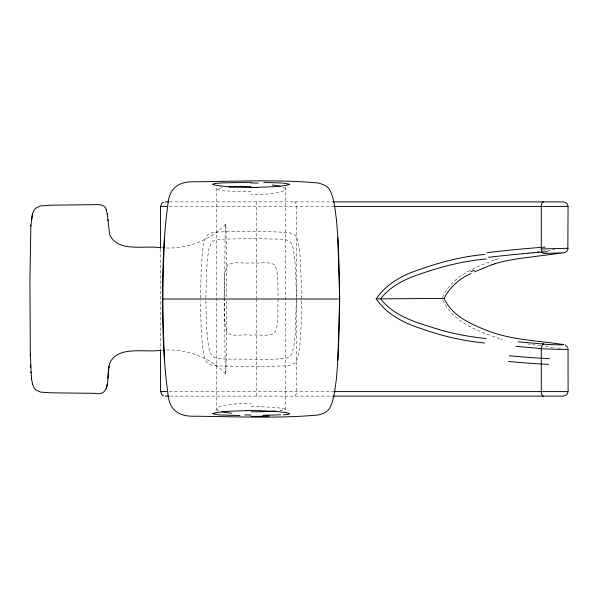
<?xml version="1.0" encoding="UTF-8"?>
<svg xmlns="http://www.w3.org/2000/svg" width="598" height="598" viewBox="0 0 598 598"><rect width="100%" height="100%" fill="white"/><g stroke="black" fill="none" stroke-linecap="round" stroke-linejoin="round"><path stroke-width="0.45" stroke-dasharray="2.99 2.24" d="M200.457 298.125L201.122 271.066L202.386 252.745L204.127 241.913L205.48 237.795L206.96 235.418L211.685 232.861L218.913 231.919L262.515 231.426L288.386 232.413L293.723 234.154L296.04 236.427L297.46 239.596L298.746 244.829L300.338 257.917L301.803 299M205.854 298.148L206.452 274.041L207.581 257.671L209.128 247.998L211.67 242.19L215.108 240.142L220.572 239.193L251.123 238.58L281.673 239.193L287.137 240.142L290.583 242.19L293.117 247.998L294.665 257.671L295.801 274.041L296.391 298.148M224.071 298.118C225.244 287.212 222.449 274.504 227.905 264.585C234.992 261.229 243.603 263.83 251.123 262.814C258.613 264.181 267.964 260.676 274.759 264.974C279.326 275.192 277.293 287.212 278.182 298.118M278.19 299C276.964 310.183 279.894 323.212 274.347 333.415C267.254 336.771 258.642 334.17 251.123 335.186C243.64 333.819 234.289 337.324 227.487 333.026C222.837 322.524 224.99 310.183 224.056 299M301.781 300.749L301.123 326.934L299.86 345.255L298.125 356.087L296.765 360.205L295.285 362.582L291.428 364.877L285.313 365.939L251.123 366.626L216.932 365.939L210.817 364.877L206.96 362.582L205.48 360.205L204.127 356.087L202.386 345.255L201.122 326.934L200.472 300.749M256.721 396.093L256.766 299M216.782 410.744L216.782 187.256M285.455 187.264L285.455 410.736M442.378 297.542C451.759 276.194 474.491 267.478 494.83 259.876M225.633 224.153C208.822 241.435 185.275 249.852 161.296 247.699M496.721 259.263L498.612 258.695M521.807 254.045L525.717 253.455M526.681 253.313L540.644 251.377M542.289 251.16L554.78 249.65M169.847 201.885L333.034 201.885M169.271 206.415L333.804 206.415M169.271 391.585L333.804 391.585M169.847 396.115L333.034 396.115M161.296 350.301C185.275 348.148 208.822 356.565 225.633 373.847M560.49 348.29L554.712 347.64M553.24 347.46L542.222 346.048M540.577 345.823L527.578 343.97M502.35 339.358L501.079 339.029M499.808 338.685C477.914 331.09 452.85 322.486 442.535 299.643M256.714 201.885L256.766 298.11M205.869 300.704L206.452 323.959L207.581 340.329L209.726 352.073L212.357 356.46L216.775 358.307L224.429 359.047L269.287 359.286L279.901 358.935L286.367 358.097L289.888 356.46L291.906 353.687L293.67 347.401L295.098 335.71L296.406 299L296.421 391.585A4.53 1.944 90 0 1 294.485 396.115M296.421 298.11L296.421 206.415A4.53 1.944 -90 0 0 294.485 201.885M160.563 249.216L160.563 348.784M283.041 187.376A34.146 5.449 0.2 0 1 251.205 194.627M251.138 191.666A34.131 2.579 0 0 1 220.901 190.269A34.131 2.579 0 0 1 223.256 187.6M219.115 410.632A34.146 5.442 0.2 0 1 251.055 403.418M251.1 406.49A34.153 2.243 1 0 1 283.557 409.966M281.613 410.4A34.086 2.579 0 0 1 281.045 410.482M282.966 409.944A34.236 2.175 0.7 0 1 279.617 410.318M494.83 259.689A119.824 83.047 -66.9 0 1 496.729 259.084M226.507 300.779A74.847 0.875 -90 0 1 225.184 363.367A74.847 0.875 -90 0 1 225.192 234.184A74.847 0.875 -90 0 1 226.507 298.11"/><path stroke-width="0.9" d="M567.853 248.327L568.07 206.415L334.005 206.415M164.383 360.168L164.547 360.056C162.222 308.209 160.929 255.892 167.903 204.337C169.189 187.944 178.892 181.231 194.836 181.777C235.948 181.441 277.308 179.28 318.3 183.01C322.584 184.206 327.143 185.642 329.61 189.663C334.237 198.431 334.843 208.545 336.285 218.173C338.857 245.038 339.238 272.038 339.671 299C339.238 325.962 338.857 352.962 336.285 379.827C334.843 389.455 334.237 399.569 329.61 408.337C327.143 412.358 322.584 413.794 318.3 414.99C277.308 418.72 235.948 416.559 194.836 416.223C178.892 416.769 169.189 410.056 167.903 393.663C160.929 342.108 162.222 289.791 164.547 237.944L164.383 237.832M337.863 237.832L339.671 299L337.863 360.168M30.887 225.072L29.93 280.978L30.349 356.371M31.35 220.146L32.539 213.8L33.929 210.429L35.708 208.186L40.447 205.914L51.107 205.181L95.037 204.666C99.261 204.344 105.33 204.651 106.324 209.838M107.917 378.31L108.941 366.335L108.866 367.322C106.878 376.291 111.071 396.751 95.037 393.335L51.107 392.819L40.447 392.086L35.708 389.814L33.929 387.571L32.441 383.789M30.804 226.141L32.539 213.8M160.563 248.29L160.563 206.415L161.886 203.215L163.426 202.206M568.063 391.884L566.747 394.785L563.555 396.115L333.034 396.115M106.22 388.595L107.326 383.767M108.866 367.322L109.621 363.472C117.657 345.016 145.015 352.955 160.399 350.271M568.003 248.955L566.814 251.407L564.43 252.722M484.582 342.99C463.181 341.017 442.221 336.039 421.979 328.863C404.308 323.339 386.846 314.548 376.164 298.813C385.703 285.037 400.406 276.052 416.051 270.774C438.199 262.694 461.095 256.49 484.649 254.479M470.977 273.57C459.533 278.563 449.703 287.167 444.142 298.447C451.782 315.475 469.415 323.413 485.658 329.939C509.578 339.769 536.002 340.546 561.305 344.224M474.528 271.881L492.348 264.466M568.048 248.282L541.302 248.947L541.302 206.415A4.53 2.168 -90 0 1 543.477 201.885M494.748 263.658L504.234 261.199L518.092 258.695L563.794 252.767L543.724 253.47A4.53 2.168 85.8 0 1 541.302 248.947M287.556 414.474L289.851 413.726L286.741 412.732L277.218 411.559L254.06 410.385L228.107 411.289L216.416 412.575L212.395 413.734L219.331 414.937L239.948 415.625M486.316 258.979C463.958 260.877 442.146 266.372 421.007 273.757C405.81 278.735 390.629 285.799 380.657 298.813L376.164 298.813M251.115 182.293L222.381 182.883L215.063 183.474L212.395 184.266L215.953 185.343L226.53 186.576L250.143 187.623L274.766 186.658L285.822 185.425L289.851 184.274L282.966 183.07L263.838 182.397M165.093 201.885L168.898 201.885M333.034 201.885L563.555 201.885L566.747 203.215L568.063 206.116M160.556 206.415L166.64 206.415M444.583 298.447L380.657 298.813C392.849 314.832 412.598 321.373 431.068 327.031C448.934 333.079 467.494 336.652 486.241 338.498M162.559 299L339.686 299M160.563 349.71L160.563 391.585L166.64 391.585M334.005 391.585L568.093 391.585L568.04 349.112M165.093 396.115L168.898 396.115M160.399 247.729C145.015 245.045 117.657 252.984 109.621 234.528L107.326 214.234L106.22 209.405M518.047 341.839L543.717 344.052A4.53 2.168 -85.7 0 0 541.302 348.567L515.962 346.354M163.426 395.794L161.886 394.785L160.563 391.585M565.349 344.964L567.749 347.49M107.229 213.822L107.326 214.234M31.537 379.401L30.281 353.762M32.539 384.2L31.35 377.854M107.917 219.69L108.006 220.834M30.804 371.859L30.887 372.928M30.565 364.511L30.64 367.628M541.302 348.567L541.302 391.585A4.53 2.168 90 0 0 543.477 396.115M272.157 184.961A34.146 5.449 0.2 0 1 280.32 186.464M251.123 187.51A34.049 0.904 0.4 0 1 257.476 187.57M229.064 187.114A34.131 2.579 0 0 1 251.1 186.501M251.123 182.988A38.616 0.904 0.4 0 1 258.291 183.048M231.613 413.27A34.146 5.442 0.2 0 1 221.806 411.551M251.13 410.49A34.049 0.904 0.4 0 1 245.561 410.437M275.656 411.035A34.086 2.579 0 0 1 251.145 411.82M251.13 415.012A38.616 0.904 0.4 0 1 244.844 414.96M269.287 416.066A38.631 2.579 0 0 1 251.138 416.365M280.567 414.75A38.743 1.615 -0.1 0 1 262.918 415.259M287.279 414.466A38.937 2.19 0.6 0 1 283.467 414.848M568.085 349.068A18.119 0.643 2.1 0 1 558.861 349.337A18.119 0.643 2.1 0 1 539.613 348.589M486.862 252.677A265.632 44.103 -9.5 0 1 545.197 247.086M548.359 364.376A267.059 56.048 10.2 0 1 508.487 361.484M562.539 344.254A13.582 0.643 2.8 0 1 558.928 344.844A13.582 0.643 2.8 0 1 542.453 344.074M549.427 358.718A267.822 53.745 9.9 0 1 509.309 355.765M488.431 257.297A267.665 43.288 -9.3 0 1 547.439 251.736M470.88 271.791A166.775 111.796 -60.9 0 1 474.476 270.139M492.348 264.727A113.799 77.957 -66.2 0 1 494.74 263.912"/></g></svg>
